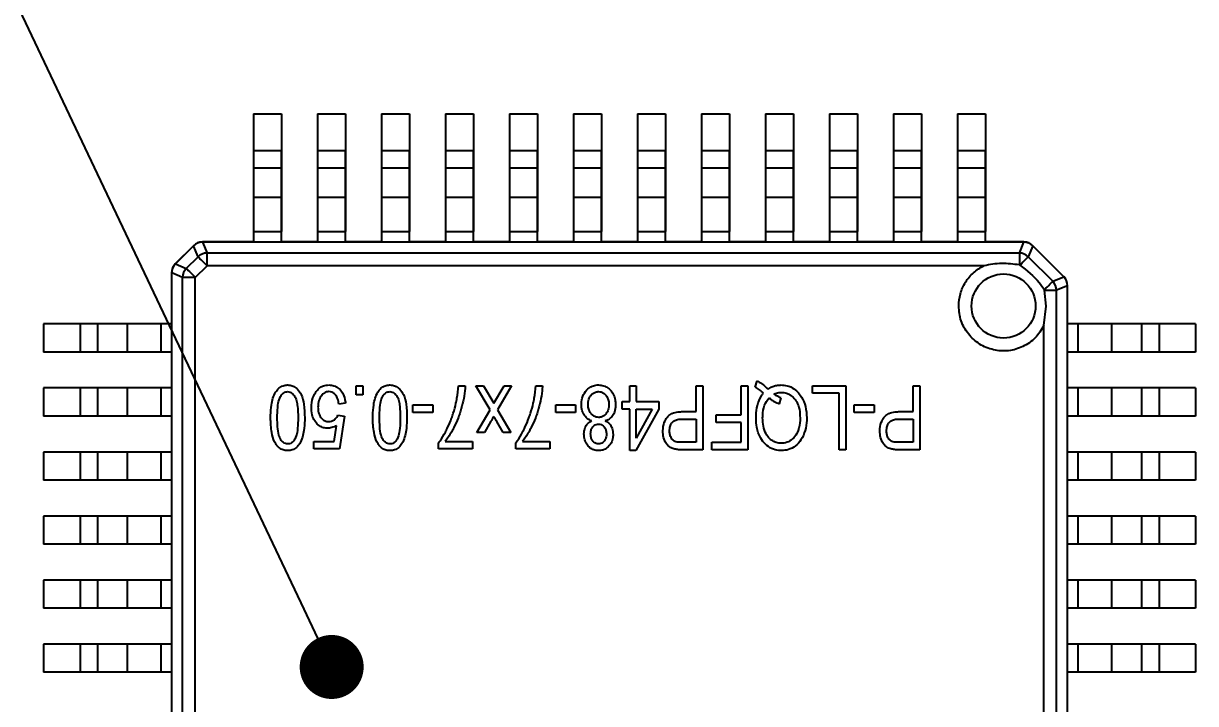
# Model space of a CAD drawing. Header units: millimetres. Extents: x 461 to 1302, y 117 to 711.
# Drawn here: x 706.44 to 724.76, y 610.44 to 621.07 of the extents above; entities that cross this region are included whole.
import ezdxf
from ezdxf import colors
from ezdxf.entities.mleader import LeaderData, LeaderLine
from ezdxf.math import Vec2, Vec3

# ---------------------------------------------------------------- set-up
doc = ezdxf.new("R2010")
doc.units = ezdxf.units.MM
doc.layers.get('0').update_dxf_attribs({"lineweight": 50})
doc.styles.add('GOST-2.304_Type-B_italic', font='')
doc.styles.get('GOST-2.304_Type-B_italic').set_extended_font_data('GOST Common', italic=True)

# ---------------------------------------------------------------- blocks, each defined once
blk = doc.blocks.new('_Dot')
at = {"color": 0, "linetype": 'ByBlock', "lineweight": -2}
blk.add_line((-0.5, 0), (-1, 0), dxfattribs=at)
at = {"color": 0, "linetype": 'ByBlock', "lineweight": 90, "const_width": 0.5}
blk.add_lwpolyline([(-0.25, 0, 1), (0.25, 0, 1)], format="xyb", close=True, dxfattribs=at)

msp = doc.modelspace()

# ---------------------------------------------------------------- linework, layer by layer
at = {"color": 7, "linetype": 'Continuous', "lineweight": 25}
for p, q in [((710.036, 619.653), (710.476, 619.653)), ((710.036, 619.653), (710.036, 619.082)), ((710.476, 619.653), (710.476, 619.082)), ((711.036, 619.653), (711.476, 619.653)), ((711.036, 619.653), (711.036, 619.082)), ((711.476, 619.653), (711.476, 619.082)), ((712.036, 619.653), (712.476, 619.653)), ((712.036, 619.653), (712.036, 619.082)), ((712.476, 619.653), (712.476, 619.082)), ((713.036, 619.653), (713.476, 619.653)), ((713.036, 619.653), (713.036, 619.082)), ((713.476, 619.653), (713.476, 619.082)), ((714.036, 619.653), (714.476, 619.653)), ((714.036, 619.653), (714.036, 619.082)), ((714.476, 619.653), (714.476, 619.082)), ((715.036, 619.653), (715.476, 619.653)), ((715.036, 619.653), (715.036, 619.082)), ((715.476, 619.653), (715.476, 619.082)), ((716.036, 619.653), (716.476, 619.653)), ((716.036, 619.653), (716.036, 619.082)), ((716.476, 619.653), (716.476, 619.082)), ((717.036, 619.653), (717.476, 619.653)), ((717.036, 619.653), (717.036, 619.082)), ((717.476, 619.653), (717.476, 619.082)), ((718.036, 619.653), (718.476, 619.653)), ((718.036, 619.653), (718.036, 619.082)), ((718.476, 619.653), (718.476, 619.082)), ((719.036, 619.653), (719.476, 619.653)), ((719.036, 619.653), (719.036, 619.082)), ((719.476, 619.653), (719.476, 619.082)), ((720.036, 619.653), (720.476, 619.653)), ((720.036, 619.653), (720.036, 619.082)), ((720.476, 619.653), (720.476, 619.082)), ((721.036, 619.653), (721.476, 619.653)), ((721.036, 619.653), (721.036, 619.082)), ((721.476, 619.653), (721.476, 619.082)), ((710.036, 619.082), (710.476, 619.082)), ((710.036, 619.082), (710.036, 618.809)), ((710.476, 619.082), (710.476, 618.809)), ((710.476, 618.553), (710.476, 619.082)), ((711.036, 619.082), (711.476, 619.082)), ((711.036, 619.082), (711.036, 618.809)), ((711.476, 619.082), (711.476, 618.809)), ((711.476, 618.553), (711.476, 619.082)), ((712.036, 619.082), (712.476, 619.082)), ((712.036, 619.082), (712.036, 618.809)), ((712.476, 619.082), (712.476, 618.809)), ((712.476, 618.553), (712.476, 619.082)), ((713.036, 619.082), (713.476, 619.082)), ((713.036, 619.082), (713.036, 618.809)), ((713.476, 619.082), (713.476, 618.809)), ((713.476, 618.553), (713.476, 619.082)), ((714.036, 619.082), (714.476, 619.082)), ((714.036, 619.082), (714.036, 618.809)), ((714.476, 619.082), (714.476, 618.809)), ((714.476, 618.553), (714.476, 619.082)), ((715.036, 619.082), (715.476, 619.082)), ((715.036, 619.082), (715.036, 618.809)), ((715.476, 619.082), (715.476, 618.809)), ((715.476, 618.553), (715.476, 619.082)), ((716.036, 619.082), (716.476, 619.082)), ((716.036, 619.082), (716.036, 618.809)), ((716.476, 619.082), (716.476, 618.809)), ((716.476, 618.553), (716.476, 619.082)), ((717.036, 619.082), (717.476, 619.082)), ((717.036, 619.082), (717.036, 618.809)), ((717.476, 619.082), (717.476, 618.809)), ((717.476, 618.553), (717.476, 619.082)), ((718.036, 619.082), (718.476, 619.082)), ((718.036, 619.082), (718.036, 618.809)), ((718.476, 619.082), (718.476, 618.809)), ((718.476, 618.553), (718.476, 619.082)), ((719.036, 619.082), (719.476, 619.082)), ((719.036, 619.082), (719.036, 618.809)), ((719.476, 619.082), (719.476, 618.809)), ((719.476, 618.553), (719.476, 619.082)), ((720.036, 619.082), (720.476, 619.082)), ((720.036, 619.082), (720.036, 618.809)), ((720.476, 619.082), (720.476, 618.809)), ((720.476, 618.553), (720.476, 619.082)), ((721.036, 619.082), (721.476, 619.082)), ((721.036, 619.082), (721.036, 618.809)), ((721.476, 619.082), (721.476, 618.809)), ((721.476, 618.553), (721.476, 619.082)), ((710.036, 618.809), (710.476, 618.809)), ((710.036, 618.809), (710.036, 618.345)), ((710.476, 618.809), (710.476, 618.345)), ((711.036, 618.809), (711.476, 618.809)), ((711.036, 618.809), (711.036, 618.345)), ((711.476, 618.809), (711.476, 618.345)), ((712.036, 618.809), (712.476, 618.809)), ((712.036, 618.809), (712.036, 618.345)), ((712.476, 618.809), (712.476, 618.345)), ((713.036, 618.809), (713.476, 618.809)), ((713.036, 618.809), (713.036, 618.345)), ((713.476, 618.809), (713.476, 618.345)), ((714.036, 618.809), (714.476, 618.809)), ((714.036, 618.809), (714.036, 618.345)), ((714.476, 618.809), (714.476, 618.345)), ((715.036, 618.809), (715.476, 618.809)), ((715.036, 618.809), (715.036, 618.345)), ((715.476, 618.809), (715.476, 618.345)), ((716.036, 618.809), (716.476, 618.809)), ((716.036, 618.809), (716.036, 618.345)), ((716.476, 618.809), (716.476, 618.345)), ((717.036, 618.809), (717.476, 618.809)), ((717.036, 618.809), (717.036, 618.345)), ((717.476, 618.809), (717.476, 618.345)), ((718.036, 618.809), (718.476, 618.809)), ((718.036, 618.809), (718.036, 618.345)), ((718.476, 618.809), (718.476, 618.345)), ((719.036, 618.809), (719.476, 618.809)), ((719.036, 618.809), (719.036, 618.345)), ((719.476, 618.809), (719.476, 618.345)), ((720.036, 618.809), (720.476, 618.809)), ((720.036, 618.809), (720.036, 618.345)), ((720.476, 618.809), (720.476, 618.345)), ((721.036, 618.809), (721.476, 618.809)), ((721.036, 618.809), (721.036, 618.345)), ((721.476, 618.809), (721.476, 618.345)), ((710.476, 618.089), (710.476, 618.553)), ((711.476, 618.089), (711.476, 618.553)), ((712.476, 618.089), (712.476, 618.553)), ((713.476, 618.089), (713.476, 618.553)), ((714.476, 618.089), (714.476, 618.553)), ((715.476, 618.089), (715.476, 618.553)), ((716.476, 618.089), (716.476, 618.553)), ((717.476, 618.089), (717.476, 618.553)), ((718.476, 618.089), (718.476, 618.553)), ((719.476, 618.089), (719.476, 618.553)), ((720.476, 618.089), (720.476, 618.553)), ((721.476, 618.089), (721.476, 618.553)), ((710.036, 618.345), (710.036, 617.815)), ((710.476, 618.345), (710.036, 618.345)), ((710.476, 618.345), (710.476, 617.815)), ((711.036, 618.345), (711.036, 617.815)), ((711.476, 618.345), (711.036, 618.345)), ((711.476, 618.345), (711.476, 617.815)), ((712.036, 618.345), (712.036, 617.815)), ((712.476, 618.345), (712.036, 618.345)), ((712.476, 618.345), (712.476, 617.815)), ((713.036, 618.345), (713.036, 617.815)), ((713.476, 618.345), (713.036, 618.345)), ((713.476, 618.345), (713.476, 617.815)), ((714.036, 618.345), (714.036, 617.815)), ((714.476, 618.345), (714.036, 618.345)), ((714.476, 618.345), (714.476, 617.815)), ((715.036, 618.345), (715.036, 617.815)), ((715.476, 618.345), (715.036, 618.345)), ((715.476, 618.345), (715.476, 617.815)), ((716.036, 618.345), (716.036, 617.815)), ((716.476, 618.345), (716.036, 618.345)), ((716.476, 618.345), (716.476, 617.815)), ((717.036, 618.345), (717.036, 617.815)), ((717.476, 618.345), (717.036, 618.345)), ((717.476, 618.345), (717.476, 617.815)), ((718.036, 618.345), (718.036, 617.815)), ((718.476, 618.345), (718.036, 618.345)), ((718.476, 618.345), (718.476, 617.815)), ((719.036, 618.345), (719.036, 617.815)), ((719.476, 618.345), (719.036, 618.345)), ((719.476, 618.345), (719.476, 617.815)), ((720.036, 618.345), (720.036, 617.815)), ((720.476, 618.345), (720.036, 618.345)), ((720.476, 618.345), (720.476, 617.815)), ((721.036, 618.345), (721.036, 617.815)), ((721.476, 618.345), (721.036, 618.345)), ((721.476, 618.345), (721.476, 617.815)), ((710.476, 617.815), (710.476, 618.089)), ((711.476, 617.815), (711.476, 618.089)), ((712.476, 617.815), (712.476, 618.089)), ((713.476, 617.815), (713.476, 618.089)), ((714.476, 617.815), (714.476, 618.089)), ((715.476, 617.815), (715.476, 618.089)), ((716.476, 617.815), (716.476, 618.089)), ((717.476, 617.815), (717.476, 618.089)), ((718.476, 617.815), (718.476, 618.089)), ((719.476, 617.815), (719.476, 618.089)), ((720.476, 617.815), (720.476, 618.089)), ((721.476, 617.815), (721.476, 618.089)), ((710.036, 617.815), (710.036, 617.652)), ((710.036, 617.815), (710.476, 617.815)), ((710.476, 617.652), (710.476, 617.815)), ((711.036, 617.815), (711.036, 617.652)), ((711.036, 617.815), (711.476, 617.815)), ((711.476, 617.652), (711.476, 617.815)), ((712.036, 617.815), (712.476, 617.815)), ((712.036, 617.815), (712.036, 617.652)), ((712.476, 617.652), (712.476, 617.815)), ((713.036, 617.815), (713.476, 617.815)), ((713.036, 617.815), (713.036, 617.652)), ((713.476, 617.652), (713.476, 617.815)), ((714.036, 617.815), (714.036, 617.652)), ((714.036, 617.815), (714.476, 617.815)), ((714.476, 617.652), (714.476, 617.815)), ((715.036, 617.815), (715.476, 617.815)), ((715.036, 617.815), (715.036, 617.652)), ((715.476, 617.652), (715.476, 617.815)), ((716.036, 617.815), (716.036, 617.652)), ((716.036, 617.815), (716.476, 617.815)), ((716.476, 617.652), (716.476, 617.815)), ((717.036, 617.815), (717.036, 617.652)), ((717.036, 617.815), (717.476, 617.815)), ((717.476, 617.652), (717.476, 617.815)), ((718.036, 617.815), (718.036, 617.652)), ((718.036, 617.815), (718.476, 617.815)), ((718.476, 617.652), (718.476, 617.815)), ((719.036, 617.815), (719.036, 617.652)), ((719.036, 617.815), (719.476, 617.815)), ((719.476, 617.652), (719.476, 617.815)), ((720.036, 617.815), (720.036, 617.652)), ((720.036, 617.815), (720.476, 617.815)), ((720.476, 617.652), (720.476, 617.815)), ((721.036, 617.815), (721.476, 617.815)), ((721.036, 617.815), (721.036, 617.652)), ((721.476, 617.652), (721.476, 617.815)), ((709.098, 617.594), (708.815, 617.311)), ((708.817, 617.309), (709.099, 617.592)), ((709.17, 617.422), (709.099, 617.592)), ((709.239, 617.653), (709.239, 617.65)), ((710.036, 617.653), (709.239, 617.653)), ((709.239, 617.65), (709.31, 617.479)), ((722.073, 617.65), (709.239, 617.65)), ((710.476, 617.652), (710.036, 617.652)), ((710.476, 617.653), (710.476, 617.652)), ((711.036, 617.653), (710.476, 617.653)), ((711.476, 617.652), (711.036, 617.652)), ((711.476, 617.653), (711.476, 617.652)), ((712.036, 617.653), (711.476, 617.653)), ((712.476, 617.652), (712.036, 617.652)), ((712.476, 617.653), (712.476, 617.652)), ((713.036, 617.653), (712.476, 617.653)), ((713.476, 617.652), (713.036, 617.652)), ((713.476, 617.653), (713.476, 617.652)), ((714.036, 617.653), (713.476, 617.653)), ((714.476, 617.652), (714.036, 617.652)), ((714.476, 617.653), (714.476, 617.652)), ((715.036, 617.653), (714.476, 617.653)), ((715.476, 617.652), (715.036, 617.652)), ((715.476, 617.653), (715.476, 617.652)), ((716.036, 617.653), (715.476, 617.653)), ((716.476, 617.652), (716.036, 617.652)), ((716.476, 617.653), (716.476, 617.652)), ((717.036, 617.653), (716.476, 617.653)), ((717.476, 617.652), (717.036, 617.652)), ((717.476, 617.653), (717.476, 617.652)), ((718.036, 617.653), (717.476, 617.653)), ((718.476, 617.652), (718.036, 617.652)), ((718.476, 617.653), (718.476, 617.652)), ((719.036, 617.653), (718.476, 617.653)), ((719.476, 617.652), (719.036, 617.652)), ((719.476, 617.653), (719.476, 617.652)), ((720.036, 617.653), (719.476, 617.653)), ((720.476, 617.652), (720.036, 617.652)), ((720.476, 617.653), (720.476, 617.652)), ((721.036, 617.653), (720.476, 617.653)), ((721.476, 617.652), (721.036, 617.652)), ((721.476, 617.653), (721.476, 617.652)), ((722.073, 617.653), (721.476, 617.653)), ((722.003, 617.479), (722.073, 617.65)), ((722.073, 617.65), (722.073, 617.653)), ((722.213, 617.592), (722.142, 617.422)), ((722.213, 617.592), (722.696, 617.109)), ((722.698, 617.111), (722.215, 617.594)), ((708.987, 617.239), (709.17, 617.422)), ((709.31, 617.282), (709.31, 617.479)), ((722.003, 617.479), (709.31, 617.479)), ((722.003, 617.479), (722.003, 617.294)), ((722.142, 617.422), (722.525, 617.039)), ((708.817, 617.309), (708.987, 617.239)), ((709.127, 617.099), (709.31, 617.282)), ((721.45, 617.282), (709.31, 617.282)), ((708.759, 617.17), (708.756, 617.17)), ((708.756, 617.17), (708.756, 616.373)), ((708.929, 617.099), (708.759, 617.17)), ((708.759, 604.135), (708.759, 617.17)), ((709.127, 617.099), (708.929, 617.099)), ((708.929, 604.206), (708.929, 617.099)), ((709.127, 604.206), (709.127, 617.099)), ((722.525, 617.039), (722.696, 617.109)), ((722.421, 616.653), (722.398, 616.899)), ((722.398, 616.899), (722.583, 616.899)), ((722.754, 616.97), (722.583, 616.899)), ((722.583, 604.206), (722.583, 616.899)), ((722.754, 604.135), (722.754, 616.97)), ((722.756, 616.97), (722.754, 616.97)), ((722.756, 616.373), (722.756, 616.97)), ((722.386, 616.346), (722.421, 616.653)), ((706.756, 616.373), (706.756, 615.933)), ((707.326, 616.373), (706.756, 616.373)), ((707.326, 616.373), (707.326, 615.933)), ((707.6, 616.373), (707.326, 616.373)), ((707.6, 616.373), (707.6, 615.933)), ((708.064, 616.373), (707.6, 616.373)), ((708.064, 616.373), (708.064, 615.933)), ((708.594, 616.373), (708.064, 616.373)), ((708.594, 615.933), (708.594, 616.373)), ((708.757, 616.373), (708.594, 616.373)), ((708.757, 616.373), (708.757, 615.933)), ((722.386, 604.206), (722.386, 616.346)), ((722.756, 615.933), (722.756, 616.373)), ((722.919, 616.373), (722.756, 616.373)), ((722.919, 616.373), (722.919, 615.933)), ((723.448, 616.373), (722.919, 616.373)), ((723.448, 615.933), (723.448, 616.373)), ((723.912, 616.373), (723.448, 616.373)), ((723.912, 616.373), (723.912, 615.933)), ((724.186, 616.373), (723.912, 616.373)), ((724.186, 616.373), (724.186, 615.933)), ((724.756, 616.373), (724.186, 616.373)), ((724.756, 616.373), (724.756, 615.933)), ((707.326, 615.933), (706.756, 615.933)), ((707.6, 615.933), (707.326, 615.933)), ((708.064, 615.933), (707.6, 615.933)), ((708.594, 615.933), (708.064, 615.933)), ((708.757, 615.933), (708.594, 615.933)), ((708.756, 615.933), (708.756, 615.373)), ((722.756, 615.373), (722.756, 615.933)), ((722.919, 615.933), (722.756, 615.933)), ((723.448, 615.933), (722.919, 615.933)), ((723.912, 615.933), (723.448, 615.933)), ((724.186, 615.933), (723.912, 615.933)), ((724.756, 615.933), (724.186, 615.933)), ((706.756, 615.373), (706.756, 614.933)), ((707.326, 615.373), (706.756, 615.373)), ((707.326, 615.373), (707.326, 614.933)), ((707.6, 615.373), (707.326, 615.373)), ((707.6, 615.373), (707.6, 614.933)), ((708.064, 615.373), (707.6, 615.373)), ((708.064, 615.373), (708.064, 614.933)), ((708.594, 615.373), (708.064, 615.373)), ((708.594, 614.933), (708.594, 615.373)), ((708.757, 615.373), (708.594, 615.373)), ((708.757, 615.373), (708.757, 614.933)), ((711.642, 615.407), (711.746, 615.407)), ((711.642, 615.264), (711.642, 615.407)), ((711.746, 615.407), (711.746, 615.264)), ((713.239, 615.407), (713.343, 615.407)), ((713.732, 615.032), (713.512, 615.407)), ((713.512, 615.407), (713.631, 615.407)), ((713.631, 615.407), (713.791, 615.134)), ((713.791, 615.134), (713.951, 615.407)), ((714.07, 615.407), (713.851, 615.032)), ((713.951, 615.407), (714.07, 615.407)), ((714.447, 615.407), (714.551, 615.407)), ((715.915, 615.407), (716.018, 615.407)), ((715.915, 615.16), (715.915, 615.407)), ((716.018, 615.407), (716.018, 615.16)), ((716.954, 615.407), (717.057, 615.407)), ((716.954, 615.004), (716.954, 615.407)), ((717.057, 615.407), (717.057, 614.407)), ((717.655, 615.407), (717.759, 615.407)), ((717.655, 614.952), (717.655, 615.407)), ((717.759, 615.407), (717.759, 614.407)), ((717.877, 615.387), (717.904, 615.485)), ((718.772, 615.407), (719.291, 615.407)), ((718.772, 615.29), (718.772, 615.407)), ((719.291, 615.407), (719.291, 614.407)), ((720.343, 615.407), (720.447, 615.407)), ((720.343, 615.004), (720.343, 615.407)), ((720.447, 615.407), (720.447, 614.407)), ((722.756, 614.933), (722.756, 615.373)), ((722.919, 615.373), (722.756, 615.373)), ((722.919, 615.373), (722.919, 614.933)), ((723.448, 615.373), (722.919, 615.373)), ((723.448, 614.933), (723.448, 615.373)), ((723.912, 615.373), (723.448, 615.373)), ((723.912, 615.373), (723.912, 614.933)), ((724.186, 615.373), (723.912, 615.373)), ((724.186, 615.373), (724.186, 614.933)), ((724.756, 615.373), (724.186, 615.373)), ((724.756, 615.373), (724.756, 614.933)), ((711.746, 615.264), (711.642, 615.264)), ((718.254, 615.126), (718.281, 615.22)), ((719.187, 615.29), (718.772, 615.29)), ((719.187, 614.407), (719.187, 615.29)), ((711.473, 615.134), (711.369, 615.121)), ((712.525, 615.108), (712.837, 615.108)), ((712.525, 614.991), (712.525, 615.108)), ((712.837, 615.108), (712.837, 614.991)), ((713.525, 614.679), (713.732, 615.032)), ((713.851, 615.032), (714.057, 614.679)), ((714.759, 615.108), (715.07, 615.108)), ((714.759, 614.991), (714.759, 615.108)), ((715.07, 615.108), (715.07, 614.991)), ((715.798, 615.16), (715.915, 615.16)), ((715.798, 615.043), (715.798, 615.16)), ((715.915, 615.043), (715.798, 615.043)), ((715.915, 614.394), (715.915, 615.043)), ((716.369, 615.043), (716.013, 614.394)), ((716.018, 615.16), (716.369, 615.16)), ((716.267, 615.043), (716.018, 614.591)), ((716.018, 614.591), (716.018, 615.043)), ((716.018, 615.043), (716.267, 615.043)), ((716.369, 615.16), (716.369, 615.043)), ((716.742, 615.004), (716.954, 615.004)), ((719.421, 615.108), (719.733, 615.108)), ((719.421, 614.991), (719.421, 615.108)), ((719.733, 615.108), (719.733, 614.991)), ((720.132, 615.004), (720.343, 615.004)), ((707.326, 614.933), (706.756, 614.933)), ((707.6, 614.933), (707.326, 614.933)), ((708.064, 614.933), (707.6, 614.933)), ((708.594, 614.933), (708.064, 614.933)), ((708.757, 614.933), (708.594, 614.933)), ((708.756, 614.933), (708.756, 614.373)), ((711.356, 614.947), (711.46, 614.932)), ((711.46, 614.932), (711.382, 614.42)), ((712.837, 614.991), (712.525, 614.991)), ((713.747, 614.855), (713.644, 614.679)), ((713.939, 614.679), (713.839, 614.849)), ((715.07, 614.991), (714.759, 614.991)), ((716.736, 614.887), (716.954, 614.887)), ((716.954, 614.887), (716.954, 614.524)), ((717.265, 614.952), (717.655, 614.952)), ((717.265, 614.835), (717.265, 614.952)), ((717.655, 614.835), (717.265, 614.835)), ((717.655, 614.524), (717.655, 614.835)), ((719.733, 614.991), (719.421, 614.991)), ((720.126, 614.887), (720.343, 614.887)), ((720.343, 614.887), (720.343, 614.524)), ((722.756, 614.373), (722.756, 614.933)), ((722.919, 614.933), (722.756, 614.933)), ((723.448, 614.933), (722.919, 614.933)), ((723.912, 614.933), (723.448, 614.933)), ((724.186, 614.933), (723.912, 614.933)), ((724.756, 614.933), (724.186, 614.933)), ((711.295, 614.537), (711.333, 614.784)), ((713.644, 614.679), (713.525, 614.679)), ((714.057, 614.679), (713.939, 614.679)), ((710.98, 614.537), (711.295, 614.537)), ((710.98, 614.42), (710.98, 614.537)), ((712.928, 614.42), (712.928, 614.515)), ((713.031, 614.537), (713.46, 614.537)), ((713.46, 614.537), (713.46, 614.42)), ((714.135, 614.42), (714.135, 614.515)), ((714.239, 614.537), (714.668, 614.537)), ((714.668, 614.537), (714.668, 614.42)), ((716.954, 614.524), (716.738, 614.524)), ((717.2, 614.524), (717.655, 614.524)), ((717.2, 614.407), (717.2, 614.524)), ((720.343, 614.524), (720.128, 614.524)), ((706.756, 614.373), (706.756, 613.933)), ((707.326, 614.373), (706.756, 614.373)), ((707.326, 614.373), (707.326, 613.933)), ((707.6, 614.373), (707.326, 614.373)), ((707.6, 614.373), (707.6, 613.933)), ((708.064, 614.373), (707.6, 614.373)), ((708.064, 614.373), (708.064, 613.933)), ((708.594, 614.373), (708.064, 614.373)), ((708.594, 613.933), (708.594, 614.373)), ((708.757, 614.373), (708.594, 614.373)), ((708.757, 614.373), (708.757, 613.933)), ((711.382, 614.42), (710.98, 614.42)), ((713.46, 614.42), (712.928, 614.42)), ((714.668, 614.42), (714.135, 614.42)), ((716.013, 614.394), (715.915, 614.394)), ((717.057, 614.407), (716.749, 614.407)), ((717.759, 614.407), (717.2, 614.407)), ((719.291, 614.407), (719.187, 614.407)), ((720.447, 614.407), (720.139, 614.407)), ((722.756, 613.933), (722.756, 614.373)), ((722.919, 614.373), (722.756, 614.373)), ((722.919, 614.373), (722.919, 613.933)), ((723.448, 614.373), (722.919, 614.373)), ((723.448, 613.933), (723.448, 614.373)), ((723.912, 614.373), (723.448, 614.373)), ((723.912, 614.373), (723.912, 613.933)), ((724.186, 614.373), (723.912, 614.373)), ((724.186, 614.373), (724.186, 613.933)), ((724.756, 614.373), (724.186, 614.373)), ((724.756, 614.373), (724.756, 613.933)), ((707.326, 613.933), (706.756, 613.933)), ((707.6, 613.933), (707.326, 613.933)), ((708.064, 613.933), (707.6, 613.933)), ((708.594, 613.933), (708.064, 613.933)), ((708.757, 613.933), (708.594, 613.933)), ((708.756, 613.933), (708.756, 613.373)), ((722.756, 613.373), (722.756, 613.933)), ((722.919, 613.933), (722.756, 613.933)), ((723.448, 613.933), (722.919, 613.933)), ((723.912, 613.933), (723.448, 613.933)), ((724.186, 613.933), (723.912, 613.933)), ((724.756, 613.933), (724.186, 613.933)), ((706.756, 613.373), (706.756, 612.933)), ((707.326, 613.373), (706.756, 613.373)), ((707.326, 613.373), (707.326, 612.933)), ((707.6, 613.373), (707.326, 613.373)), ((707.6, 613.373), (707.6, 612.933)), ((708.064, 613.373), (707.6, 613.373)), ((708.064, 613.373), (708.064, 612.933)), ((708.594, 613.373), (708.064, 613.373)), ((708.594, 612.933), (708.594, 613.373)), ((708.757, 613.373), (708.594, 613.373)), ((708.757, 613.373), (708.757, 612.933)), ((722.756, 612.933), (722.756, 613.373)), ((722.919, 613.373), (722.756, 613.373)), ((722.919, 613.373), (722.919, 612.933)), ((723.448, 613.373), (722.919, 613.373)), ((723.448, 612.933), (723.448, 613.373)), ((723.912, 613.373), (723.448, 613.373)), ((723.912, 613.373), (723.912, 612.933)), ((724.186, 613.373), (723.912, 613.373)), ((724.186, 613.373), (724.186, 612.933)), ((724.756, 613.373), (724.186, 613.373)), ((724.756, 613.373), (724.756, 612.933)), ((707.326, 612.933), (706.756, 612.933)), ((707.6, 612.933), (707.326, 612.933)), ((708.064, 612.933), (707.6, 612.933)), ((708.594, 612.933), (708.064, 612.933)), ((708.757, 612.933), (708.594, 612.933)), ((708.756, 612.933), (708.756, 612.373)), ((722.756, 612.373), (722.756, 612.933)), ((722.919, 612.933), (722.756, 612.933)), ((723.448, 612.933), (722.919, 612.933)), ((723.912, 612.933), (723.448, 612.933)), ((724.186, 612.933), (723.912, 612.933)), ((724.756, 612.933), (724.186, 612.933)), ((706.756, 612.373), (706.756, 611.933)), ((707.326, 612.373), (706.756, 612.373)), ((707.326, 612.373), (707.326, 611.933)), ((707.6, 612.373), (707.326, 612.373)), ((707.6, 612.373), (707.6, 611.933)), ((708.064, 612.373), (707.6, 612.373)), ((708.064, 612.373), (708.064, 611.933)), ((708.594, 612.373), (708.064, 612.373)), ((708.594, 611.933), (708.594, 612.373)), ((708.757, 612.373), (708.594, 612.373)), ((708.757, 612.373), (708.757, 611.933)), ((722.756, 611.933), (722.756, 612.373)), ((722.919, 612.373), (722.756, 612.373)), ((722.919, 612.373), (722.919, 611.933)), ((723.448, 612.373), (722.919, 612.373)), ((723.448, 611.933), (723.448, 612.373)), ((723.912, 612.373), (723.448, 612.373)), ((723.912, 612.373), (723.912, 611.933)), ((724.186, 612.373), (723.912, 612.373)), ((724.186, 612.373), (724.186, 611.933)), ((724.756, 612.373), (724.186, 612.373)), ((724.756, 612.373), (724.756, 611.933)), ((707.326, 611.933), (706.756, 611.933)), ((707.6, 611.933), (707.326, 611.933)), ((708.064, 611.933), (707.6, 611.933)), ((708.594, 611.933), (708.064, 611.933)), ((708.757, 611.933), (708.594, 611.933)), ((708.756, 611.933), (708.756, 611.373)), ((722.756, 611.373), (722.756, 611.933)), ((722.919, 611.933), (722.756, 611.933)), ((723.448, 611.933), (722.919, 611.933)), ((723.912, 611.933), (723.448, 611.933)), ((724.186, 611.933), (723.912, 611.933)), ((724.756, 611.933), (724.186, 611.933)), ((706.756, 611.373), (706.756, 610.933)), ((707.326, 611.373), (706.756, 611.373)), ((707.326, 611.373), (707.326, 610.933)), ((707.6, 611.373), (707.326, 611.373)), ((707.6, 611.373), (707.6, 610.933)), ((708.064, 611.373), (707.6, 611.373)), ((708.064, 611.373), (708.064, 610.933)), ((708.594, 611.373), (708.064, 611.373)), ((708.594, 610.933), (708.594, 611.373)), ((708.757, 611.373), (708.594, 611.373)), ((708.757, 611.373), (708.757, 610.933)), ((722.756, 610.933), (722.756, 611.373)), ((722.919, 611.373), (722.756, 611.373)), ((722.919, 611.373), (722.919, 610.933)), ((723.448, 611.373), (722.919, 611.373)), ((723.448, 610.933), (723.448, 611.373)), ((723.912, 611.373), (723.448, 611.373)), ((723.912, 611.373), (723.912, 610.933)), ((724.186, 611.373), (723.912, 611.373)), ((724.186, 611.373), (724.186, 610.933)), ((724.756, 611.373), (724.186, 611.373)), ((724.756, 611.373), (724.756, 610.933)), ((707.326, 610.933), (706.756, 610.933)), ((707.6, 610.933), (707.326, 610.933)), ((708.064, 610.933), (707.6, 610.933)), ((708.594, 610.933), (708.064, 610.933)), ((708.757, 610.933), (708.594, 610.933)), ((708.756, 610.933), (708.756, 610.373)), ((722.756, 610.373), (722.756, 610.933)), ((722.919, 610.933), (722.756, 610.933)), ((723.448, 610.933), (722.919, 610.933)), ((723.912, 610.933), (723.448, 610.933)), ((724.186, 610.933), (723.912, 610.933)), ((724.756, 610.933), (724.186, 610.933))]:
    msp.add_line(p, q, dxfattribs=at)
at = {"color": 7, "linetype": 'Continuous', "lineweight": 25, "flags": 128}
for points in [[(709.31, 617.282), (709.285, 617.307), (709.261, 617.331), (709.238, 617.353), (709.218, 617.374), (709.2, 617.391), (709.186, 617.405), (709.176, 617.415), (709.17, 617.422)], [(722.142, 617.422), (722.137, 617.416), (722.127, 617.406), (722.114, 617.393), (722.098, 617.377), (722.079, 617.358), (722.058, 617.337), (722.035, 617.314), (722.012, 617.291)], [(708.987, 617.239), (708.993, 617.233), (709.003, 617.222), (709.018, 617.208), (709.035, 617.191), (709.055, 617.17), (709.078, 617.148), (709.102, 617.124), (709.127, 617.099)], [(722.394, 616.908), (722.418, 616.931), (722.441, 616.954), (722.462, 616.975), (722.481, 616.994), (722.497, 617.01), (722.51, 617.023), (722.519, 617.033), (722.525, 617.039)]]:
    msp.add_lwpolyline(points, dxfattribs=at)
at = {"color": 7, "linetype": 'Continuous', "lineweight": 25}
msp.add_circle((721.756, 616.653), 0.5, dxfattribs=at)
for centre, radius, start, end in [((709.239, 617.453), 0.2, 90, 135), ((709.02, 617.515), 0.11, 44.1096, 45.4069), ((709.241, 617.447), 0.203, 90.5994, 134.4005), ((722.073, 617.453), 0.2, 45, 90), ((722.073, 617.453), 0.2, 45, 90), ((722.071, 617.447), 0.203, 45.5995, 89.4006), ((722.292, 617.515), 0.11, 134.5931, 135.8904), ((709.312, 617.277), 0.203, 90.6006, 134.3993), ((722, 617.277), 0.203, 45.6062, 89.3939), ((708.956, 617.17), 0.2, 135, 180), ((708.961, 617.167), 0.203, 135.611, 179.3682), ((708.765, 617.259), 0.0715, 44.477, 46.4859), ((709.132, 617.097), 0.203, 135.5867, 179.4134), ((722.38, 616.897), 0.203, 0.5922, 44.4033), ((722.648, 617.159), 0.0686, 314.1984, 316.2851), ((722.551, 616.968), 0.203, 0.5947, 44.4052), ((722.556, 616.97), 0.2, 0, 45), ((722.556, 616.97), 0.2, 0, 45)]:
    msp.add_arc(centre, radius, start, end, dxfattribs=at)
for points, knots in [([(721.056, 616.653), (721.061, 616.718), (721.071, 616.848), (721.156, 617.027), (721.28, 617.183), (721.393, 617.249), (721.45, 617.282)], [0, 0, 0, 0, 0.249217, 0.499931, 0.749214, 1, 1, 1, 1]), ([(722.003, 617.294), (721.91, 617.307), (721.725, 617.331), (721.542, 617.298), (721.45, 617.282)], [0, 0, 0, 0, 0.498624, 1, 1, 1, 1]), ([(722.003, 617.294), (722.005, 617.294), (722.008, 617.293), (722.011, 617.291), (722.012, 617.291)], [0, 0, 0, 0, 0.842493, 1, 1, 1, 1]), ([(722.012, 617.291), (722.119, 617.207), (722.264, 617.095), (722.368, 616.946), (722.394, 616.908)], [0, 0, 0, 0, 0.744179, 1, 1, 1, 1]), ([(722.394, 616.908), (722.396, 616.906), (722.397, 616.903), (722.398, 616.9), (722.398, 616.899)], [0, 0, 0, 0, 0.841471, 1, 1, 1, 1]), ([(722.386, 616.346), (722.345, 616.279), (722.263, 616.143), (722.063, 616.01), (721.835, 615.941), (721.597, 615.958), (721.374, 616.047), (721.2, 616.209), (721.077, 616.416), (721.063, 616.574), (721.056, 616.653)], [0, 0, 0, 0, 0.124845, 0.249984, 0.374695, 0.499979, 0.624699, 0.749978, 0.874842, 1, 1, 1, 1]), ([(710.304, 614.907), (710.304, 614.92), (710.305, 614.987), (710.315, 615.124), (710.352, 615.275), (710.428, 615.372), (710.493, 615.411), (710.543, 615.419), (710.568, 615.42), (710.571, 615.42)], [0, 0, 0, 0, 0.062369, 0.312338, 0.644411, 0.763656, 0.883952, 0.986933, 1, 1, 1, 1]), ([(710.304, 614.907), (710.304, 614.92), (710.305, 614.987), (710.315, 615.124), (710.352, 615.275), (710.428, 615.372), (710.493, 615.411), (710.543, 615.419), (710.568, 615.42), (710.571, 615.42)], [0, 0, 0, 0, 0.062369, 0.312338, 0.644411, 0.763656, 0.883952, 0.986933, 1, 1, 1, 1]), ([(710.571, 615.42), (710.584, 615.419), (710.619, 615.417), (710.673, 615.397), (710.735, 615.348), (710.796, 615.256), (710.831, 615.1), (710.835, 614.978), (710.837, 614.907)], [0, 0, 0, 0, 0.062487, 0.161352, 0.265034, 0.425862, 0.66997, 1, 1, 1, 1]), ([(710.941, 615.066), (710.941, 615.08), (710.942, 615.143), (710.966, 615.241), (711.025, 615.337), (711.093, 615.394), (711.158, 615.417), (711.2, 615.419), (711.215, 615.42)], [0, 0, 0, 0, 0.080359, 0.383624, 0.592571, 0.75011, 0.908123, 1, 1, 1, 1]), ([(710.941, 615.066), (710.941, 615.08), (710.942, 615.143), (710.966, 615.241), (711.025, 615.337), (711.093, 615.394), (711.158, 615.417), (711.2, 615.419), (711.215, 615.42)], [0, 0, 0, 0, 0.080359, 0.383624, 0.592571, 0.75011, 0.908123, 1, 1, 1, 1]), ([(711.215, 615.42), (711.228, 615.419), (711.267, 615.418), (711.33, 615.397), (711.393, 615.348), (711.447, 615.271), (711.467, 615.194), (711.472, 615.145), (711.473, 615.134)], [0, 0, 0, 0, 0.094027, 0.274828, 0.4518, 0.649592, 0.924951, 1, 1, 1, 1]), ([(711.902, 614.907), (711.902, 614.92), (711.902, 614.987), (711.912, 615.124), (711.949, 615.275), (712.025, 615.372), (712.09, 615.411), (712.141, 615.419), (712.166, 615.42), (712.168, 615.42)], [0, 0, 0, 0, 0.062368, 0.312333, 0.644387, 0.76366, 0.883954, 0.986933, 1, 1, 1, 1]), ([(711.902, 614.907), (711.902, 614.92), (711.902, 614.987), (711.912, 615.124), (711.949, 615.275), (712.025, 615.372), (712.09, 615.411), (712.141, 615.419), (712.166, 615.42), (712.168, 615.42)], [0, 0, 0, 0, 0.062368, 0.312333, 0.644387, 0.76366, 0.883954, 0.986933, 1, 1, 1, 1]), ([(712.168, 615.42), (712.182, 615.419), (712.216, 615.417), (712.271, 615.397), (712.332, 615.348), (712.394, 615.256), (712.429, 615.1), (712.432, 614.978), (712.434, 614.907)], [0, 0, 0, 0, 0.062487, 0.161352, 0.265034, 0.425862, 0.66997, 1, 1, 1, 1]), ([(712.928, 614.515), (712.936, 614.526), (712.976, 614.579), (713.023, 614.66), (713.083, 614.78), (713.123, 614.879), (713.167, 615.005), (713.195, 615.108), (713.225, 615.25), (713.233, 615.342), (713.239, 615.407)], [0, 0, 0, 0, 0.041827, 0.209607, 0.293306, 0.460764, 0.544441, 0.711923, 0.795622, 1, 1, 1, 1]), ([(713.343, 615.407), (713.343, 615.393), (713.34, 615.327), (713.323, 615.207), (713.292, 615.077), (713.26, 614.975), (713.224, 614.875), (713.18, 614.778), (713.115, 614.655), (713.065, 614.585), (713.031, 614.537)], [0, 0, 0, 0, 0.042678, 0.213882, 0.384805, 0.470176, 0.555564, 0.726482, 0.811869, 1, 1, 1, 1]), ([(714.135, 614.515), (714.143, 614.526), (714.183, 614.579), (714.231, 614.66), (714.29, 614.78), (714.331, 614.879), (714.375, 615.005), (714.403, 615.108), (714.433, 615.25), (714.441, 615.342), (714.447, 615.407)], [0, 0, 0, 0, 0.041826, 0.20962, 0.293317, 0.460772, 0.544448, 0.711928, 0.795626, 1, 1, 1, 1]), ([(714.551, 615.407), (714.55, 615.393), (714.548, 615.327), (714.531, 615.207), (714.5, 615.077), (714.468, 614.975), (714.432, 614.875), (714.387, 614.778), (714.323, 614.655), (714.273, 614.585), (714.239, 614.537)], [0, 0, 0, 0, 0.042678, 0.213882, 0.384805, 0.470176, 0.555564, 0.726482, 0.811869, 1, 1, 1, 1]), ([(715.161, 615.116), (715.162, 615.13), (715.163, 615.182), (715.186, 615.271), (715.249, 615.355), (715.326, 615.405), (715.387, 615.419), (715.42, 615.42), (715.427, 615.42)], [0, 0, 0, 0, 0.089086, 0.350534, 0.595141, 0.775633, 0.956361, 1, 1, 1, 1]), ([(715.161, 615.116), (715.162, 615.13), (715.163, 615.182), (715.186, 615.271), (715.249, 615.355), (715.326, 615.405), (715.387, 615.419), (715.42, 615.42), (715.427, 615.42)], [0, 0, 0, 0, 0.089086, 0.350534, 0.595141, 0.775633, 0.956361, 1, 1, 1, 1]), ([(715.427, 615.42), (715.44, 615.419), (715.481, 615.418), (715.546, 615.397), (715.612, 615.347), (715.664, 615.276), (715.69, 615.194), (715.693, 615.138), (715.694, 615.113)], [0, 0, 0, 0, 0.088126, 0.26613, 0.442312, 0.629128, 0.835573, 1, 1, 1, 1]), ([(718.004, 615.292), (717.994, 615.301), (717.974, 615.319), (717.934, 615.353), (717.9, 615.374), (717.877, 615.387)], [0, 0, 0, 0, 0.2522362, 0.5043836, 1, 1, 1, 1]), ([(718.004, 615.292), (717.994, 615.301), (717.974, 615.319), (717.934, 615.353), (717.9, 615.374), (717.877, 615.387)], [0, 0, 0, 0, 0.2522362, 0.5043836, 1, 1, 1, 1]), ([(717.904, 615.485), (717.915, 615.479), (717.953, 615.459), (718.012, 615.417), (718.054, 615.376), (718.076, 615.356)], [0, 0, 0, 0, 0.1850749, 0.5879053, 1, 1, 1, 1]), ([(718.076, 615.356), (718.087, 615.363), (718.115, 615.381), (718.164, 615.402), (718.222, 615.417), (718.261, 615.419), (718.281, 615.42)], [0, 0, 0, 0, 0.183678, 0.461342, 0.727156, 1, 1, 1, 1]), ([(718.281, 615.42), (718.294, 615.419), (718.345, 615.418), (718.432, 615.395), (718.52, 615.336), (718.561, 615.285), (718.578, 615.263)], [0, 0, 0, 0, 0.114646, 0.440183, 0.759643, 1, 1, 1, 1]), ([(710.408, 614.907), (710.408, 614.92), (710.409, 614.987), (710.414, 615.09), (710.435, 615.2), (710.471, 615.263), (710.504, 615.297), (710.537, 615.313), (710.558, 615.315), (710.568, 615.316)], [0, 0, 0, 0, 0.083509, 0.417885, 0.648598, 0.772888, 0.869625, 0.940227, 1, 1, 1, 1]), ([(710.568, 615.316), (710.582, 615.314), (710.609, 615.312), (710.649, 615.287), (710.686, 615.241), (710.712, 615.172), (710.73, 615.058), (710.732, 614.968), (710.733, 614.907)], [0, 0, 0, 0, 0.083661, 0.167814, 0.28532, 0.446215, 0.619082, 1, 1, 1, 1]), ([(710.568, 615.316), (710.582, 615.314), (710.609, 615.312), (710.649, 615.287), (710.686, 615.241), (710.712, 615.172), (710.73, 615.058), (710.732, 614.968), (710.733, 614.907)], [0, 0, 0, 0, 0.083661, 0.167814, 0.28532, 0.446215, 0.619082, 1, 1, 1, 1]), ([(711.216, 615.316), (711.203, 615.315), (711.176, 615.313), (711.133, 615.291), (711.094, 615.253), (711.058, 615.189), (711.046, 615.126), (711.045, 615.083), (711.044, 615.072)], [0, 0, 0, 0, 0.121738, 0.244194, 0.422884, 0.611158, 0.900648, 1, 1, 1, 1]), ([(711.369, 615.121), (711.367, 615.134), (711.361, 615.174), (711.344, 615.23), (711.306, 615.281), (711.264, 615.311), (711.231, 615.314), (711.216, 615.316)], [0, 0, 0, 0, 0.14764, 0.44513, 0.640534, 0.837167, 1, 1, 1, 1]), ([(712.005, 614.907), (712.006, 614.92), (712.006, 614.987), (712.012, 615.09), (712.032, 615.2), (712.068, 615.263), (712.102, 615.297), (712.135, 615.313), (712.156, 615.315), (712.165, 615.316)], [0, 0, 0, 0, 0.083509, 0.417885, 0.648598, 0.772888, 0.869625, 0.940227, 1, 1, 1, 1]), ([(712.165, 615.316), (712.179, 615.314), (712.206, 615.312), (712.246, 615.287), (712.284, 615.241), (712.31, 615.172), (712.327, 615.058), (712.329, 614.968), (712.33, 614.907)], [0, 0, 0, 0, 0.083661, 0.167814, 0.28532, 0.446215, 0.619082, 1, 1, 1, 1]), ([(712.165, 615.316), (712.179, 615.314), (712.206, 615.312), (712.246, 615.287), (712.284, 615.241), (712.31, 615.172), (712.327, 615.058), (712.329, 614.968), (712.33, 614.907)], [0, 0, 0, 0, 0.083661, 0.167814, 0.28532, 0.446215, 0.619082, 1, 1, 1, 1]), ([(715.265, 615.117), (715.266, 615.13), (715.267, 615.17), (715.285, 615.229), (715.325, 615.279), (715.369, 615.307), (715.405, 615.315), (715.424, 615.316), (715.427, 615.316)], [0, 0, 0, 0, 0.140132, 0.421754, 0.628705, 0.797676, 0.966809, 1, 1, 1, 1]), ([(715.427, 615.316), (715.44, 615.315), (715.467, 615.313), (715.51, 615.293), (715.549, 615.256), (715.579, 615.201), (715.589, 615.151), (715.59, 615.121), (715.59, 615.112)], [0, 0, 0, 0, 0.138959, 0.278354, 0.479807, 0.687196, 0.910094, 1, 1, 1, 1]), ([(715.427, 615.316), (715.44, 615.315), (715.467, 615.313), (715.51, 615.293), (715.549, 615.256), (715.579, 615.201), (715.589, 615.151), (715.59, 615.121), (715.59, 615.112)], [0, 0, 0, 0, 0.138959, 0.278354, 0.479807, 0.687196, 0.910094, 1, 1, 1, 1]), ([(717.889, 614.902), (717.889, 614.916), (717.89, 614.983), (717.906, 615.103), (717.951, 615.222), (717.994, 615.279), (718.004, 615.292)], [0, 0, 0, 0, 0.096841, 0.486388, 0.877579, 1, 1, 1, 1]), ([(717.889, 614.902), (717.889, 614.916), (717.89, 614.983), (717.906, 615.103), (717.951, 615.222), (717.994, 615.279), (718.004, 615.292)], [0, 0, 0, 0, 0.096841, 0.486388, 0.877579, 1, 1, 1, 1]), ([(717.992, 614.905), (717.993, 614.918), (717.994, 614.985), (718.008, 615.1), (718.066, 615.182), (718.092, 615.22)], [0, 0, 0, 0, 0.118728, 0.598015, 1, 1, 1, 1]), ([(718.092, 615.22), (718.102, 615.211), (718.127, 615.188), (718.18, 615.154), (718.226, 615.136), (718.254, 615.126)], [0, 0, 0, 0, 0.212568, 0.53966, 1, 1, 1, 1]), ([(718.169, 615.277), (718.181, 615.282), (718.205, 615.292), (718.244, 615.301), (718.27, 615.302), (718.283, 615.303)], [0, 0, 0, 0, 0.3401649, 0.6662166, 1, 1, 1, 1]), ([(718.281, 615.22), (718.269, 615.224), (718.242, 615.233), (718.205, 615.252), (718.181, 615.268), (718.169, 615.277)], [0, 0, 0, 0, 0.316804, 0.655445, 1, 1, 1, 1]), ([(718.283, 615.303), (718.296, 615.302), (718.337, 615.301), (718.403, 615.28), (718.473, 615.229), (718.536, 615.147), (718.572, 615.035), (718.575, 614.95), (718.577, 614.907)], [0, 0, 0, 0, 0.072562, 0.219502, 0.371972, 0.538187, 0.768656, 1, 1, 1, 1]), ([(718.283, 615.303), (718.296, 615.302), (718.337, 615.301), (718.403, 615.28), (718.473, 615.229), (718.536, 615.147), (718.572, 615.035), (718.575, 614.95), (718.577, 614.907)], [0, 0, 0, 0, 0.072562, 0.219502, 0.371972, 0.538187, 0.768656, 1, 1, 1, 1]), ([(718.578, 615.263), (718.586, 615.252), (718.623, 615.198), (718.671, 615.079), (718.678, 614.967), (718.681, 614.908)], [0, 0, 0, 0, 0.106578, 0.530282, 1, 1, 1, 1]), ([(711.184, 614.744), (711.171, 614.745), (711.136, 614.747), (711.076, 614.771), (711.015, 614.823), (710.962, 614.906), (710.942, 614.992), (710.941, 615.05), (710.941, 615.066)], [0, 0, 0, 0, 0.089461, 0.236036, 0.422243, 0.61643, 0.888081, 1, 1, 1, 1]), ([(711.184, 614.744), (711.171, 614.745), (711.136, 614.747), (711.076, 614.771), (711.015, 614.823), (710.962, 614.906), (710.942, 614.992), (710.941, 615.05), (710.941, 615.066)], [0, 0, 0, 0, 0.089461, 0.236036, 0.422243, 0.61643, 0.888081, 1, 1, 1, 1]), ([(711.044, 615.072), (711.045, 615.059), (711.046, 615.018), (711.059, 614.958), (711.094, 614.9), (711.14, 614.862), (711.183, 614.849), (711.207, 614.849), (711.213, 614.848)], [0, 0, 0, 0, 0.127726, 0.385485, 0.577521, 0.770216, 0.941298, 1, 1, 1, 1]), ([(715.321, 614.858), (715.308, 614.863), (715.271, 614.879), (715.219, 614.923), (715.174, 614.999), (715.162, 615.067), (715.161, 615.109), (715.161, 615.116)], [0, 0, 0, 0, 0.123738, 0.374643, 0.612221, 0.932209, 1, 1, 1, 1]), ([(715.321, 614.858), (715.308, 614.863), (715.271, 614.879), (715.219, 614.923), (715.174, 614.999), (715.162, 615.067), (715.161, 615.109), (715.161, 615.116)], [0, 0, 0, 0, 0.123738, 0.374643, 0.612221, 0.932209, 1, 1, 1, 1]), ([(715.43, 614.913), (715.416, 614.914), (715.389, 614.916), (715.349, 614.935), (715.312, 614.967), (715.281, 615.015), (715.267, 615.067), (715.266, 615.102), (715.265, 615.117)], [0, 0, 0, 0, 0.138321, 0.277278, 0.445772, 0.64018, 0.852451, 1, 1, 1, 1]), ([(715.59, 615.112), (715.589, 615.099), (715.588, 615.061), (715.571, 615.004), (715.534, 614.954), (715.491, 614.924), (715.455, 614.914), (715.434, 614.913), (715.43, 614.913)], [0, 0, 0, 0, 0.140883, 0.40404, 0.615339, 0.782548, 0.95003, 1, 1, 1, 1]), ([(715.59, 615.112), (715.589, 615.099), (715.588, 615.061), (715.571, 615.004), (715.534, 614.954), (715.491, 614.924), (715.455, 614.914), (715.434, 614.913), (715.43, 614.913)], [0, 0, 0, 0, 0.140883, 0.40404, 0.615339, 0.782548, 0.95003, 1, 1, 1, 1]), ([(715.694, 615.113), (715.693, 615.1), (715.692, 615.051), (715.674, 614.977), (715.624, 614.906), (715.574, 614.872), (715.542, 614.861), (715.533, 614.858)], [0, 0, 0, 0, 0.123799, 0.451694, 0.683196, 0.915558, 1, 1, 1, 1]), ([(716.434, 614.696), (716.434, 614.71), (716.435, 614.766), (716.456, 614.849), (716.507, 614.931), (716.58, 614.982), (716.662, 615.002), (716.719, 615.003), (716.742, 615.004)], [0, 0, 0, 0, 0.080347, 0.34095, 0.498268, 0.657505, 0.859708, 1, 1, 1, 1]), ([(716.434, 614.696), (716.434, 614.71), (716.435, 614.766), (716.456, 614.849), (716.507, 614.931), (716.58, 614.982), (716.662, 615.002), (716.719, 615.003), (716.742, 615.004)], [0, 0, 0, 0, 0.080347, 0.34095, 0.498268, 0.657505, 0.859708, 1, 1, 1, 1]), ([(719.824, 614.696), (719.824, 614.71), (719.825, 614.766), (719.845, 614.849), (719.897, 614.931), (719.969, 614.982), (720.052, 615.002), (720.109, 615.003), (720.132, 615.004)], [0, 0, 0, 0, 0.080347, 0.34095, 0.498269, 0.657506, 0.859768, 1, 1, 1, 1]), ([(719.824, 614.696), (719.824, 614.71), (719.825, 614.766), (719.845, 614.849), (719.897, 614.931), (719.969, 614.982), (720.052, 615.002), (720.109, 615.003), (720.132, 615.004)], [0, 0, 0, 0, 0.080347, 0.34095, 0.498269, 0.657506, 0.859768, 1, 1, 1, 1]), ([(710.386, 614.499), (710.379, 614.511), (710.347, 614.565), (710.322, 614.665), (710.306, 614.791), (710.305, 614.868), (710.304, 614.907)], [0, 0, 0, 0, 0.0951477, 0.4489895, 0.7231817, 1, 1, 1, 1]), ([(710.386, 614.499), (710.379, 614.511), (710.347, 614.565), (710.322, 614.665), (710.306, 614.791), (710.305, 614.868), (710.304, 614.907)], [0, 0, 0, 0, 0.0951477, 0.4489895, 0.7231817, 1, 1, 1, 1]), ([(710.574, 614.498), (710.561, 614.499), (710.533, 614.501), (710.494, 614.526), (710.457, 614.569), (710.423, 614.652), (710.411, 614.769), (710.409, 614.86), (710.408, 614.907)], [0, 0, 0, 0, 0.0832548, 0.1671778, 0.2770934, 0.4321008, 0.7129659, 1, 1, 1, 1]), ([(710.837, 614.907), (710.837, 614.894), (710.836, 614.827), (710.826, 614.69), (710.789, 614.54), (710.713, 614.442), (710.648, 614.402), (710.597, 614.395), (710.573, 614.394), (710.57, 614.394)], [0, 0, 0, 0, 0.0623111, 0.3120493, 0.6429721, 0.7627446, 0.8836468, 0.987362, 1, 1, 1, 1]), ([(710.733, 614.907), (710.733, 614.893), (710.732, 614.827), (710.727, 614.723), (710.706, 614.613), (710.67, 614.55), (710.637, 614.517), (710.604, 614.5), (710.583, 614.498), (710.574, 614.498)], [0, 0, 0, 0, 0.083629, 0.418578, 0.652908, 0.774405, 0.870047, 0.94133, 1, 1, 1, 1]), ([(710.733, 614.907), (710.733, 614.893), (710.732, 614.827), (710.727, 614.723), (710.706, 614.613), (710.67, 614.55), (710.637, 614.517), (710.604, 614.5), (710.583, 614.498), (710.574, 614.498)], [0, 0, 0, 0, 0.083629, 0.418578, 0.652908, 0.774405, 0.870047, 0.94133, 1, 1, 1, 1]), ([(711.213, 614.848), (711.227, 614.849), (711.258, 614.852), (711.302, 614.876), (711.336, 614.91), (711.35, 614.936), (711.356, 614.947)], [0, 0, 0, 0, 0.220337, 0.505914, 0.799564, 1, 1, 1, 1]), ([(711.983, 614.499), (711.976, 614.511), (711.945, 614.565), (711.919, 614.665), (711.903, 614.791), (711.902, 614.868), (711.902, 614.907)], [0, 0, 0, 0, 0.0951477, 0.4489895, 0.7231817, 1, 1, 1, 1]), ([(711.983, 614.499), (711.976, 614.511), (711.945, 614.565), (711.919, 614.665), (711.903, 614.791), (711.902, 614.868), (711.902, 614.907)], [0, 0, 0, 0, 0.0951477, 0.4489895, 0.7231817, 1, 1, 1, 1]), ([(712.171, 614.498), (712.158, 614.499), (712.131, 614.501), (712.092, 614.526), (712.054, 614.569), (712.021, 614.652), (712.008, 614.769), (712.006, 614.86), (712.005, 614.907)], [0, 0, 0, 0, 0.083199, 0.167127, 0.27705, 0.432066, 0.712949, 1, 1, 1, 1]), ([(712.434, 614.907), (712.434, 614.894), (712.433, 614.827), (712.424, 614.69), (712.386, 614.54), (712.311, 614.442), (712.246, 614.402), (712.195, 614.395), (712.17, 614.394), (712.167, 614.394)], [0, 0, 0, 0, 0.0623111, 0.3120493, 0.6429721, 0.7627446, 0.8836468, 0.987362, 1, 1, 1, 1]), ([(712.33, 614.907), (712.33, 614.893), (712.329, 614.827), (712.324, 614.723), (712.304, 614.613), (712.267, 614.55), (712.235, 614.517), (712.202, 614.5), (712.181, 614.498), (712.171, 614.498)], [0, 0, 0, 0, 0.0836242, 0.418552, 0.6528673, 0.7743569, 0.8699933, 0.9412724, 1, 1, 1, 1]), ([(712.33, 614.907), (712.33, 614.893), (712.329, 614.827), (712.324, 614.723), (712.304, 614.613), (712.267, 614.55), (712.235, 614.517), (712.202, 614.5), (712.181, 614.498), (712.171, 614.498)], [0, 0, 0, 0, 0.0836242, 0.418552, 0.6528673, 0.7743569, 0.8699933, 0.9412724, 1, 1, 1, 1]), ([(713.791, 614.93), (713.784, 614.919), (713.774, 614.901), (713.759, 614.876), (713.751, 614.862), (713.747, 614.855)], [0, 0, 0, 0, 0.45884, 0.729433, 1, 1, 1, 1]), ([(713.839, 614.849), (713.832, 614.86), (713.821, 614.88), (713.805, 614.907), (713.796, 614.923), (713.791, 614.93)], [0, 0, 0, 0, 0.422842, 0.711329, 1, 1, 1, 1]), ([(715.2, 614.656), (715.201, 614.67), (715.202, 614.71), (715.22, 614.771), (715.264, 614.827), (715.302, 614.848), (715.321, 614.858)], [0, 0, 0, 0, 0.160795, 0.487266, 0.740671, 1, 1, 1, 1]), ([(715.2, 614.656), (715.201, 614.67), (715.202, 614.71), (715.22, 614.771), (715.264, 614.827), (715.302, 614.848), (715.321, 614.858)], [0, 0, 0, 0, 0.160795, 0.487266, 0.740671, 1, 1, 1, 1]), ([(715.533, 614.858), (715.545, 614.852), (715.576, 614.836), (715.616, 614.797), (715.65, 614.732), (715.653, 614.682), (715.655, 614.652)], [0, 0, 0, 0, 0.157959, 0.405252, 0.65437, 1, 1, 1, 1]), ([(716.538, 614.702), (716.538, 614.715), (716.54, 614.749), (716.552, 614.797), (716.58, 614.84), (716.623, 614.87), (716.677, 614.885), (716.717, 614.887), (716.736, 614.887)], [0, 0, 0, 0, 0.1285145, 0.3253869, 0.4695317, 0.614181, 0.8201488, 1, 1, 1, 1]), ([(718.284, 614.394), (718.271, 614.394), (718.219, 614.396), (718.129, 614.421), (718.03, 614.49), (717.946, 614.603), (717.895, 614.746), (717.891, 614.854), (717.889, 614.902)], [0, 0, 0, 0, 0.055702, 0.217001, 0.38148, 0.547998, 0.799898, 1, 1, 1, 1]), ([(718.284, 614.394), (718.271, 614.394), (718.219, 614.396), (718.129, 614.421), (718.03, 614.49), (717.946, 614.603), (717.895, 614.746), (717.891, 614.854), (717.889, 614.902)], [0, 0, 0, 0, 0.055702, 0.217001, 0.38148, 0.547998, 0.799898, 1, 1, 1, 1]), ([(718.283, 614.511), (718.27, 614.511), (718.23, 614.513), (718.165, 614.534), (718.096, 614.582), (718.036, 614.665), (717.998, 614.776), (717.994, 614.862), (717.992, 614.905)], [0, 0, 0, 0, 0.073172, 0.216455, 0.367498, 0.52646, 0.767675, 1, 1, 1, 1]), ([(718.577, 614.907), (718.577, 614.894), (718.576, 614.827), (718.561, 614.724), (718.502, 614.612), (718.423, 614.541), (718.344, 614.513), (718.297, 614.511), (718.283, 614.511)], [0, 0, 0, 0, 0.072298, 0.364146, 0.554902, 0.746414, 0.924141, 1, 1, 1, 1]), ([(718.577, 614.907), (718.577, 614.894), (718.576, 614.827), (718.561, 614.724), (718.502, 614.612), (718.423, 614.541), (718.344, 614.513), (718.297, 614.511), (718.283, 614.511)], [0, 0, 0, 0, 0.072298, 0.364146, 0.554902, 0.746414, 0.924141, 1, 1, 1, 1]), ([(718.681, 614.908), (718.681, 614.894), (718.68, 614.827), (718.662, 614.707), (718.602, 614.567), (718.51, 614.463), (718.401, 614.403), (718.322, 614.397), (718.284, 614.394)], [0, 0, 0, 0, 0.0551995, 0.2773374, 0.5005858, 0.6727894, 0.8456761, 1, 1, 1, 1]), ([(719.928, 614.702), (719.928, 614.715), (719.929, 614.749), (719.941, 614.797), (719.97, 614.84), (720.013, 614.87), (720.067, 614.885), (720.107, 614.887), (720.126, 614.887)], [0, 0, 0, 0, 0.128523, 0.325382, 0.46959, 0.614248, 0.820137, 1, 1, 1, 1]), ([(711.333, 614.784), (711.321, 614.778), (711.297, 614.765), (711.248, 614.749), (711.209, 614.746), (711.184, 614.744)], [0, 0, 0, 0, 0.258529, 0.517959, 1, 1, 1, 1]), ([(715.429, 614.394), (715.415, 614.394), (715.378, 614.396), (715.32, 614.417), (715.264, 614.463), (715.221, 614.527), (715.202, 614.595), (715.201, 614.64), (715.2, 614.656)], [0, 0, 0, 0, 0.103211, 0.288778, 0.463358, 0.657107, 0.871388, 1, 1, 1, 1]), ([(715.429, 614.394), (715.415, 614.394), (715.378, 614.396), (715.32, 614.417), (715.264, 614.463), (715.221, 614.527), (715.202, 614.595), (715.201, 614.64), (715.2, 614.656)], [0, 0, 0, 0, 0.103211, 0.288778, 0.463358, 0.657107, 0.871388, 1, 1, 1, 1]), ([(715.304, 614.656), (715.305, 614.669), (715.306, 614.701), (715.323, 614.748), (715.354, 614.785), (715.391, 614.806), (715.415, 614.808), (715.427, 614.809)], [0, 0, 0, 0, 0.183805, 0.429706, 0.672034, 0.836952, 1, 1, 1, 1]), ([(715.428, 614.498), (715.415, 614.499), (715.387, 614.502), (715.35, 614.528), (715.322, 614.566), (715.306, 614.612), (715.305, 614.642), (715.304, 614.656)], [0, 0, 0, 0, 0.181067, 0.363579, 0.589327, 0.815589, 1, 1, 1, 1]), ([(715.427, 614.809), (715.44, 614.808), (715.468, 614.806), (715.502, 614.783), (715.528, 614.75), (715.548, 614.705), (715.55, 614.67), (715.551, 614.649)], [0, 0, 0, 0, 0.178914, 0.359476, 0.528236, 0.731795, 1, 1, 1, 1]), ([(715.551, 614.649), (715.55, 614.636), (715.549, 614.604), (715.53, 614.558), (715.499, 614.522), (715.463, 614.501), (715.44, 614.499), (715.428, 614.498)], [0, 0, 0, 0, 0.185429, 0.43686, 0.679778, 0.834394, 1, 1, 1, 1]), ([(715.655, 614.652), (715.654, 614.639), (715.653, 614.599), (715.636, 614.528), (715.587, 614.455), (715.518, 614.406), (715.462, 614.395), (715.433, 614.394), (715.429, 614.394)], [0, 0, 0, 0, 0.104505, 0.315342, 0.561711, 0.777495, 0.963315, 1, 1, 1, 1]), ([(716.589, 614.426), (716.577, 614.431), (716.543, 614.446), (716.497, 614.487), (716.453, 614.558), (716.436, 614.631), (716.434, 614.682), (716.434, 614.696)], [0, 0, 0, 0, 0.120919, 0.329513, 0.546593, 0.864629, 1, 1, 1, 1]), ([(716.589, 614.426), (716.577, 614.431), (716.543, 614.446), (716.497, 614.487), (716.453, 614.558), (716.436, 614.631), (716.434, 614.682), (716.434, 614.696)], [0, 0, 0, 0, 0.120919, 0.329513, 0.546593, 0.864629, 1, 1, 1, 1]), ([(716.738, 614.524), (716.725, 614.524), (716.685, 614.525), (716.628, 614.529), (716.579, 614.566), (716.552, 614.612), (716.539, 614.66), (716.538, 614.69), (716.538, 614.702)], [0, 0, 0, 0, 0.128634, 0.388066, 0.5251, 0.705321, 0.888172, 1, 1, 1, 1]), ([(719.979, 614.426), (719.966, 614.431), (719.933, 614.446), (719.887, 614.487), (719.843, 614.558), (719.825, 614.631), (719.824, 614.682), (719.824, 614.696)], [0, 0, 0, 0, 0.120923, 0.329521, 0.546559, 0.864625, 1, 1, 1, 1]), ([(719.979, 614.426), (719.966, 614.431), (719.933, 614.446), (719.887, 614.487), (719.843, 614.558), (719.825, 614.631), (719.824, 614.682), (719.824, 614.696)], [0, 0, 0, 0, 0.120923, 0.329521, 0.546559, 0.864625, 1, 1, 1, 1]), ([(720.128, 614.524), (720.114, 614.524), (720.074, 614.525), (720.018, 614.529), (719.969, 614.566), (719.942, 614.612), (719.929, 614.66), (719.928, 614.69), (719.928, 614.702)], [0, 0, 0, 0, 0.128637, 0.387981, 0.525095, 0.70532, 0.888175, 1, 1, 1, 1]), ([(710.57, 614.394), (710.556, 614.394), (710.521, 614.396), (710.466, 614.416), (710.418, 614.454), (710.395, 614.485), (710.386, 614.499)], [0, 0, 0, 0, 0.180709, 0.477405, 0.772009, 1, 1, 1, 1]), ([(710.57, 614.394), (710.556, 614.394), (710.521, 614.396), (710.466, 614.416), (710.418, 614.454), (710.395, 614.485), (710.386, 614.499)], [0, 0, 0, 0, 0.180709, 0.477405, 0.772009, 1, 1, 1, 1]), ([(712.167, 614.394), (712.154, 614.394), (712.118, 614.396), (712.064, 614.416), (712.015, 614.454), (711.993, 614.485), (711.983, 614.499)], [0, 0, 0, 0, 0.180709, 0.477405, 0.772009, 1, 1, 1, 1]), ([(712.167, 614.394), (712.154, 614.394), (712.118, 614.396), (712.064, 614.416), (712.015, 614.454), (711.993, 614.485), (711.983, 614.499)], [0, 0, 0, 0, 0.180709, 0.477405, 0.772009, 1, 1, 1, 1]), ([(716.749, 614.407), (716.736, 614.407), (716.703, 614.407), (716.648, 614.41), (716.609, 614.421), (716.589, 614.426)], [0, 0, 0, 0, 0.246843, 0.620491, 1, 1, 1, 1]), ([(720.139, 614.407), (720.126, 614.407), (720.092, 614.407), (720.038, 614.41), (719.999, 614.421), (719.979, 614.426)], [0, 0, 0, 0, 0.246981, 0.62056, 1, 1, 1, 1])]:
    msp.add_open_spline(points, degree=3, knots=knots, dxfattribs=at)

# ---------------------------------------------------------------- leaders
at = {"color": 7, "lineweight": 20, "true_color": 0xffffff}
ml = msp.add_multileader_mtext('Standard', dxfattribs=at)
ml.set_content('8', color=(255, 255, 255), style='GOST-2.304_Type-B_italic')
ml.set_leader_properties()
ml.set_arrow_properties(name='DOT')
ml.build(insert=Vec2(0, 0))
ml.multileader.update_dxf_attribs({"text_left_attachment_type": 6, "text_right_attachment_type": 6, "dogleg_length": 0, "arrow_head_size": 1})
ctx = ml.context
ctx.base_point, ctx.arrow_head_size, ctx.landing_gap_size, ctx.plane_origin = Vec3(678.635, 674.134), 1, 0, Vec3(708.815, 617.311)
ctx.left_attachment, ctx.right_attachment, ctx.text_align_type = 6, 6, 2
notes = []
notes.append((ctx, [(0, (1, 1, 0), (681.295, 674.134), (-1, 0), 0, [(0, [(711.258, 611.016)], 0, [])])]))
ctx.mtext.insert, ctx.mtext.alignment, ctx.mtext.flow_direction = Vec3(681.295, 678.934), 3, 5
for ctx, leaders in notes:
    for number, flags, end, landing, length, lines in leaders:
        leader = LeaderData()
        leader.index, (leader.has_last_leader_line, leader.has_dogleg_vector, leader.attachment_direction) = number, flags
        leader.last_leader_point, leader.dogleg_vector, leader.dogleg_length = Vec3(end), Vec3(landing), length
        for number, points, colour, breaks in lines:
            line = LeaderLine()
            line.index, line.vertices, line.color, line.breaks = number, Vec3.list(points), colors.encode_raw_color(colour), breaks
            leader.lines.append(line)
        ctx.leaders.append(leader)

doc.saveas('drawing.dxf')
